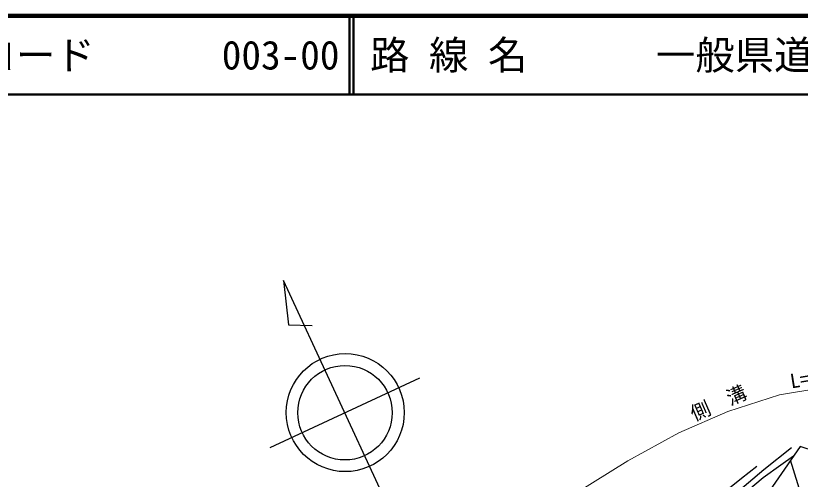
# Model space of a CAD drawing. Units: millimetres at full size, sheet at 1:1000; details may follow other scales. Extents: x 40000 to 680000, y 20000 to 380000.
# Drawn here: x 135323 to 235074, y 321117 to 380000 of the extents above; entities that cross this region are included whole.
import ezdxf
from ezdxf.enums import TextEntityAlignment as Align

# ---------------------------------------------------------------- set-up
doc = ezdxf.new("R2010")
doc.units = ezdxf.units.MM
doc.header["$LTSCALE"] = 1000
for name, color, linetype, lineweight in [('M-BGD', 7, 'Continuous', 25), ('M-BMK-SRVR', 3, 'Continuous', 25), ('M-STR-HTXT', 7, 'Continuous', 13), ('M-TTL', 2, 'Continuous', 140), ('M-TTL-LINE', 7, 'Continuous', 50)]:
    doc.layers.add(name, color=color, linetype=linetype, lineweight=lineweight)
doc.layers.add('M-TTL-TXT', color=7, linetype='Continuous')
doc.styles.add('ＭＳ ゴシック', font='')
doc.styles.get('ＭＳ ゴシック').set_extended_font_data('MS Gothic')

msp = doc.modelspace()

# ---------------------------------------------------------------- linework, layer by layer
at = {"layer": 'M-BGD'}
msp.add_line((236770, 314061), (233839, 323551), dxfattribs=at)
for points in [[(262256, 311063), (256772, 314278), (255147, 315304), (244881, 321632), (242478, 322859), (235036, 325282), (218603, 301516)], [(233973, 325094), (230457, 322300), (225985, 318552), (222956, 316047), (219219, 312866), (215848, 309658), (211966, 306079), (208179, 302439), (205481, 299919)], [(207386, 300163), (209439, 302098), (211850, 304609), (214202, 306895), (216462, 309367), (218895, 311491), (220825, 313274), (223879, 315988), (226863, 318404), (230370, 321343), (232593, 322964), (234226, 324111)], [(203467, 299590), (206017, 301895), (209793, 305332), (215082, 310351), (218438, 313462), (221631, 316362), (224173, 318497), (227608, 321255), (229537, 322769)]]:
    msp.add_lwpolyline(points, dxfattribs=at)
at = {"layer": 'M-BMK-SRVR'}
for p, q in [((183284, 316417), (169391, 346382)), ((169391, 346382), (170012, 340749)), ((170012, 340749), (173011, 340656)), ((167659, 325155), (186711, 333988))]:
    msp.add_line(p, q, dxfattribs=at)
for centre, radius in [((177223, 329589), 7500), ((177185, 329571), 6000)]:
    msp.add_circle(centre, radius, dxfattribs=at)
at = {"layer": 'M-STR-HTXT'}
msp.add_lwpolyline([(237820, 332723), (232449, 331858), (225879, 329747), (219620, 327011), (213126, 323460), (204149, 317864), (194326, 311004), (189568, 308631), (181081, 306322), (176940, 306060), (172835, 306846), (170385, 307933), (167708, 309939), (164234, 313146)], dxfattribs=at)
at = {"layer": 'M-TTL'}
msp.add_line((680000, 380000), (40000, 380000), dxfattribs=at)
at = {"layer": 'M-TTL-LINE'}
for p, q in [((177750, 380000), (177750, 370000)), ((178250, 380000), (178250, 370000)), ((40000, 370000), (680000, 370000))]:
    msp.add_line(p, q, dxfattribs=at)

# ---------------------------------------------------------------- texts
at = {"layer": 'M-STR-HTXT', "style": 'ＭＳ ゴシック'}
for s, rotation, p in [('L=232.0', 9.146, (234016, 332111)), ('側\u3000溝', 23.613, (221812, 327969))]:
    msp.add_text(s, height=1833, rotation=rotation, dxfattribs=at).set_placement(p, align=Align.BOTTOM_LEFT)
at = {"layer": 'M-TTL-TXT', "style": 'ＭＳ ゴシック'}
for s, p in [('図面コード', (120380, 375000)), ('路 線 名', (180380, 375000)), ('一般県道\u3000石城山光線', (216734, 375000)), ('003-00', (161521, 375000))]:
    msp.add_text(s, height=3666, dxfattribs=at).set_placement(p, align=Align.MIDDLE_LEFT)

doc.saveas('drawing.dxf')
